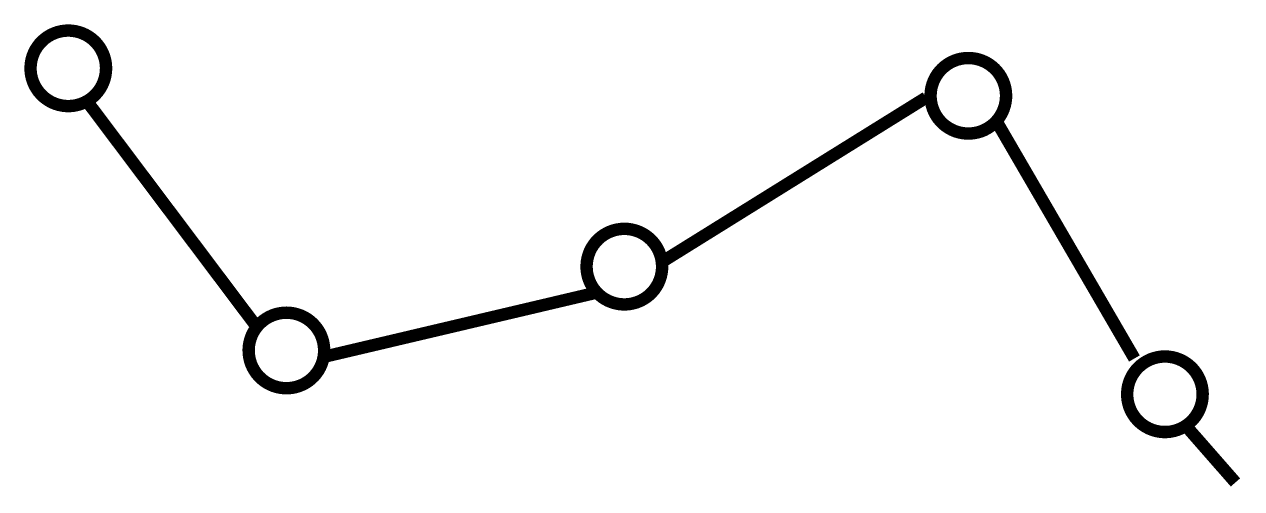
# Model space of a CAD drawing. Extents: x -0.05 to 9.77, y 0.11 to 3.85.
import ezdxf

# ---------------------------------------------------------------- set-up
doc = ezdxf.new("R2010")
doc.units = 0
doc.header["$MEASUREMENT"] = 0
doc.layers.get('0').update_dxf_attribs({"linetype": 'CONTINUOUS'})

msp = doc.modelspace()

# ---------------------------------------------------------------- linework, layer by layer
at = {"const_width": 0.1}
for points in [[(0.3046, 3.8046, -4.558375), (0.073, 3.6979, -0.219376), (0.3046, 3.8046, -0.418524)], [(7.5641, 3.5831, -4.558375), (7.3325, 3.4764, -0.219376), (7.5641, 3.5831, -0.418524)], [(4.7896, 2.2059, -4.558375), (4.5579, 2.0991, -0.219376), (4.7896, 2.2059, -0.418524)], [(2.0637, 1.5298, -4.558375), (1.8321, 1.423, -0.219376), (2.0637, 1.5298, -0.418524)], [(9.1498, 1.1765, -4.558375), (8.9182, 1.0698, -0.219376), (9.1498, 1.1765, -0.418524)]]:
    msp.add_lwpolyline(points, format="xyb", dxfattribs=at)
for points in [[(0.461, 3.2267), (1.8321, 1.4052)], [(5.0924, 1.939), (7.2225, 3.2636)], [(7.7767, 3.0976), (8.9037, 1.1605)], [(2.3666, 1.1739), (4.5579, 1.6899)], [(9.3445, 0.5881), (9.7186, 0.161)]]:
    msp.add_lwpolyline(points, dxfattribs=at)

doc.saveas('drawing.dxf')
